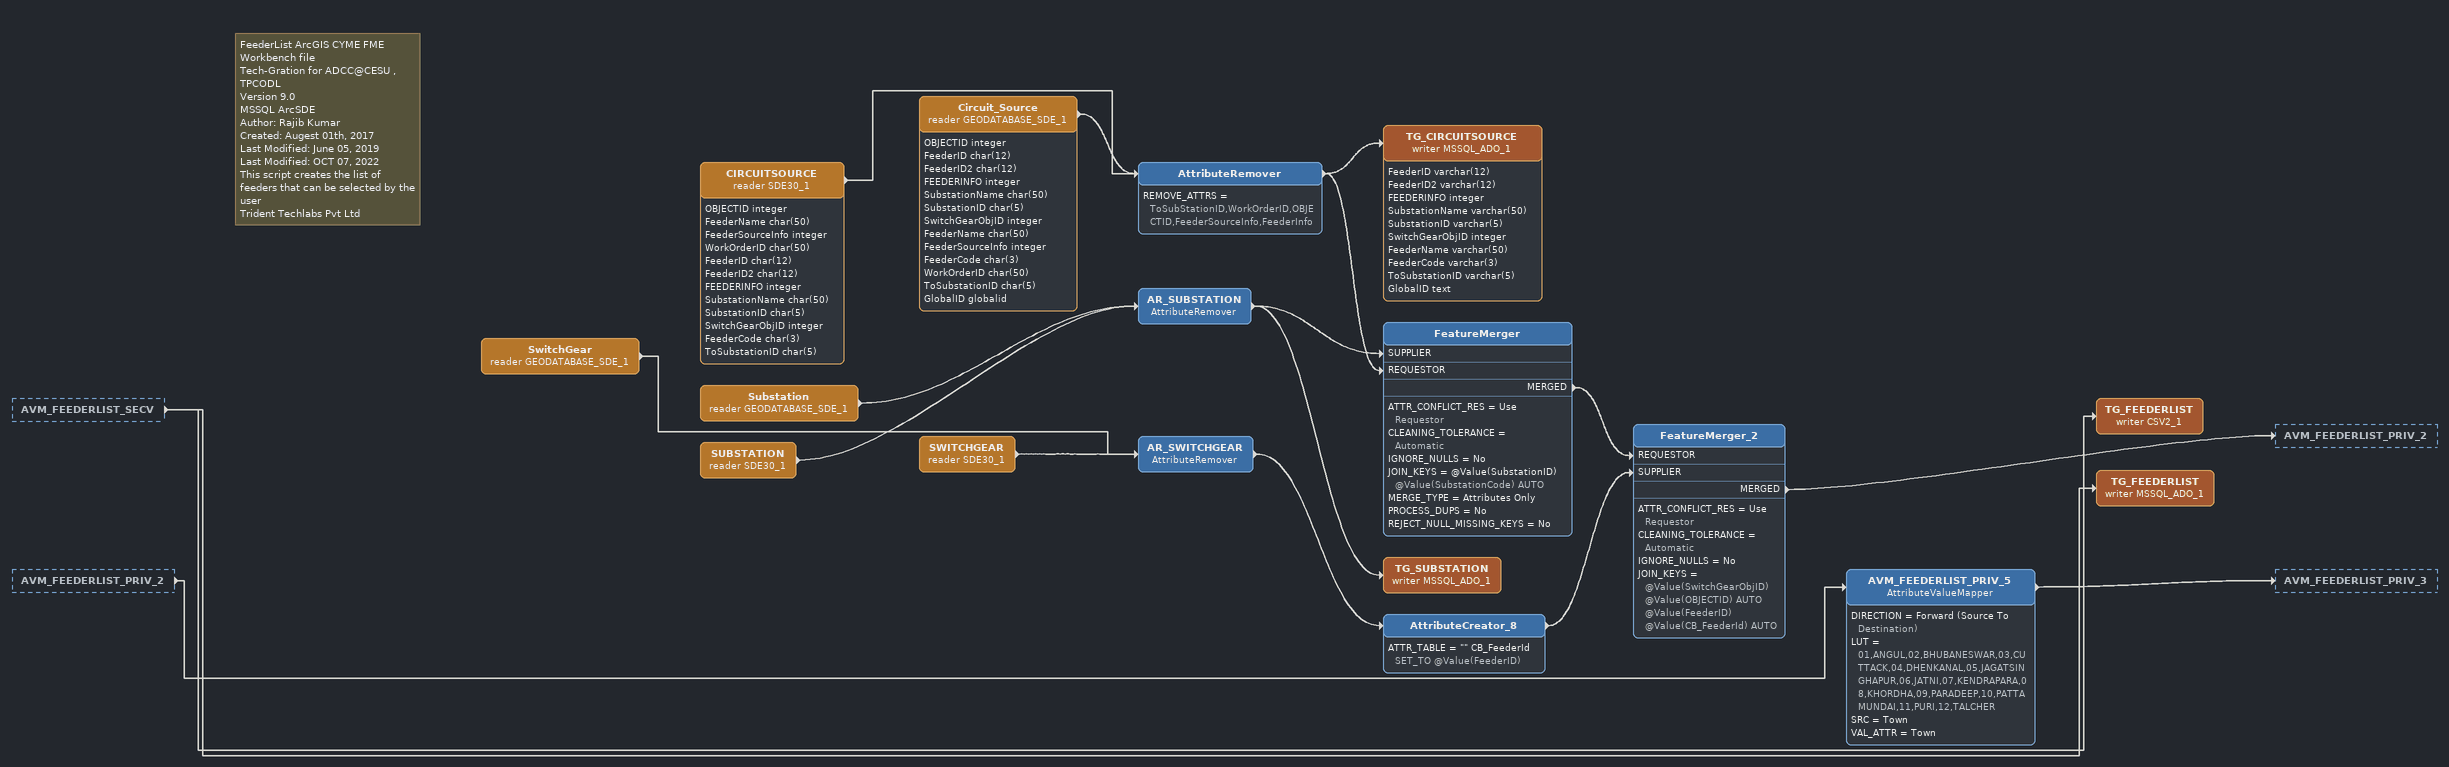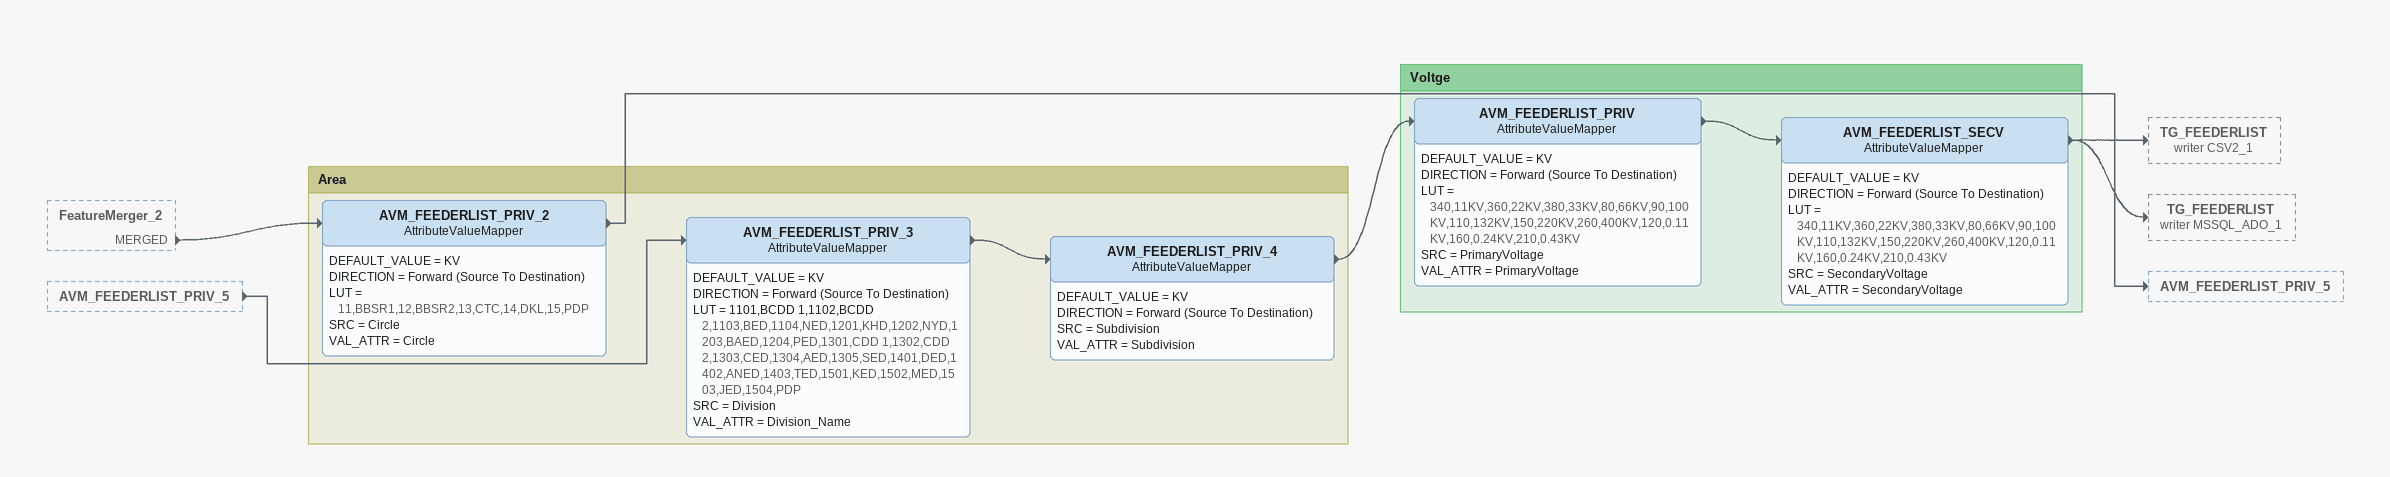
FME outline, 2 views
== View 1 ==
AVM_FEEDERLIST_SECV [outside]
    -> TG_FEEDERLIST (writer CSV2_1)
    -> TG_FEEDERLIST (writer MSSQL_ADO_1)
AVM_FEEDERLIST_PRIV_2 [outside]
    -> AVM_FEEDERLIST_PRIV_5
Note: FeederList ArcGIS CYME FME Workbench file / Tech-Gration for ADCC@CESU , TPCODL / Version 9.0 / MSSQL ArcSDE / Author: Rajib Kumar / Created: Augest 01th, 2017 / Last Modified: June 05, 2019 / Last Modified: OCT 07, 2022 / This script creates the list of feeders that can be selected by the user / Trident Techlabs Pvt Ltd
SwitchGear (reader GEODATABASE_SDE_1)
    -> AR_SWITCHGEAR
SUBSTATION (reader SDE30_1)
    -> AR_SUBSTATION
CIRCUITSOURCE (reader SDE30_1)
    attributes: OBJECTID integer, FeederName char(50), FeederSourceInfo integer, WorkOrderID char(50), FeederID char(12), FeederID2 char(12), FEEDERINFO integer, SubstationName char(50), SubstationID char(5), SwitchGearObjID integer, FeederCode char(3), ToSubstationID char(5)
    -> AttributeRemover
Substation (reader GEODATABASE_SDE_1)
    -> AR_SUBSTATION
AR_SUBSTATION: AttributeRemover
    -> FeatureMerger [SUPPLIER]
    -> TG_SUBSTATION (writer MSSQL_ADO_1)
TG_SUBSTATION (writer MSSQL_ADO_1)
Circuit_Source (reader GEODATABASE_SDE_1)
    attributes: OBJECTID integer, FeederID char(12), FeederID2 char(12), FEEDERINFO integer, SubstationName char(50), SubstationID char(5), SwitchGearObjID integer, FeederName char(50), FeederSourceInfo integer, FeederCode char(3), WorkOrderID char(50), ToSubstationID char(5), GlobalID globalid
    -> AttributeRemover
AttributeRemover
    REMOVE_ATTRS = ToSubStationID,WorkOrderID,OBJECTID,FeederSourceInfo,FeederInfo
    -> TG_CIRCUITSOURCE (writer MSSQL_ADO_1)
    -> FeatureMerger [REQUESTOR]
TG_CIRCUITSOURCE (writer MSSQL_ADO_1)
    attributes: FeederID varchar(12), FeederID2 varchar(12), FEEDERINFO integer, SubstationName varchar(50), SubstationID varchar(5), SwitchGearObjID integer, FeederName varchar(50), FeederCode varchar(3), ToSubstationID varchar(5), GlobalID text
FeatureMerger
    ATTR_CONFLICT_RES = Use Requestor
    CLEANING_TOLERANCE = Automatic
    IGNORE_NULLS = No
    JOIN_KEYS = @Value(SubstationID) @Value(SubstationCode) AUTO
    MERGE_TYPE = Attributes Only
    PROCESS_DUPS = No
    REJECT_NULL_MISSING_KEYS = No
    MERGED -> FeatureMerger_2 [REQUESTOR]
SWITCHGEAR (reader SDE30_1)
    -> AR_SWITCHGEAR
AR_SWITCHGEAR: AttributeRemover
    -> AttributeCreator_8
AttributeCreator_8
    ATTR_TABLE = "" CB_FeederId SET_TO @Value(FeederID)
    -> FeatureMerger_2 [SUPPLIER]
FeatureMerger_2
    ATTR_CONFLICT_RES = Use Requestor
    CLEANING_TOLERANCE = Automatic
    IGNORE_NULLS = No
    JOIN_KEYS = @Value(SwitchGearObjID) @Value(OBJECTID) AUTO @Value(FeederID) @Value(CB_FeederId) AUTO
    MERGED -> AVM_FEEDERLIST_PRIV_2
AVM_FEEDERLIST_PRIV_5: AttributeValueMapper
    DIRECTION = Forward (Source To Destination)
    LUT = 01,ANGUL,02,BHUBANESWAR,03,CUTTACK,04,DHENKANAL,05,JAGATSINGHAPUR,06,JATNI,07,KENDRAPARA,08,KHORDHA,09,PARADEEP,10,PATTAMUNDAI,11,PURI,12,TALCHER
    SRC = Town
    VAL_ATTR = Town
    -> AVM_FEEDERLIST_PRIV_3
TG_FEEDERLIST (writer CSV2_1)
TG_FEEDERLIST (writer MSSQL_ADO_1)

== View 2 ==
FeatureMerger_2 [outside]
    MERGED -> AVM_FEEDERLIST_PRIV_2
AVM_FEEDERLIST_PRIV_5 [outside]
    -> AVM_FEEDERLIST_PRIV_3

Bookmark: Area
AVM_FEEDERLIST_PRIV_2: AttributeValueMapper
    DEFAULT_VALUE = KV
    DIRECTION = Forward (Source To Destination)
    LUT = 11,BBSR1,12,BBSR2,13,CTC,14,DKL,15,PDP
    SRC = Circle
    VAL_ATTR = Circle
    -> AVM_FEEDERLIST_PRIV_5
AVM_FEEDERLIST_PRIV_3: AttributeValueMapper
    DEFAULT_VALUE = KV
    DIRECTION = Forward (Source To Destination)
    LUT = 1101,BCDD 1,1102,BCDD 2,1103,BED,1104,NED,1201,KHD,1202,NYD,1203,BAED,1204,PED,1301,CDD 1,1302,CDD 2,1303,CED,1304,AED,1305,SED,1401,DED,1402,ANED,1403,TED,1501,KED,1502,MED,1503,JED,1504,PDP
    SRC = Division
    VAL_ATTR = Division_Name
    -> AVM_FEEDERLIST_PRIV_4
AVM_FEEDERLIST_PRIV_4: AttributeValueMapper
    DEFAULT_VALUE = KV
    DIRECTION = Forward (Source To Destination)
    SRC = Subdivision
    VAL_ATTR = Subdivision
    -> AVM_FEEDERLIST_PRIV

Bookmark: Voltge
AVM_FEEDERLIST_PRIV: AttributeValueMapper
    DEFAULT_VALUE = KV
    DIRECTION = Forward (Source To Destination)
    LUT = 340,11KV,360,22KV,380,33KV,80,66KV,90,100KV,110,132KV,150,220KV,260,400KV,120,0.11KV,160,0.24KV,210,0.43KV
    SRC = PrimaryVoltage
    VAL_ATTR = PrimaryVoltage
    -> AVM_FEEDERLIST_SECV
AVM_FEEDERLIST_SECV: AttributeValueMapper
    DEFAULT_VALUE = KV
    DIRECTION = Forward (Source To Destination)
    LUT = 340,11KV,360,22KV,380,33KV,80,66KV,90,100KV,110,132KV,150,220KV,260,400KV,120,0.11KV,160,0.24KV,210,0.43KV
    SRC = SecondaryVoltage
    VAL_ATTR = SecondaryVoltage
    -> TG_FEEDERLIST (writer CSV2_1)
    -> TG_FEEDERLIST (writer MSSQL_ADO_1)
